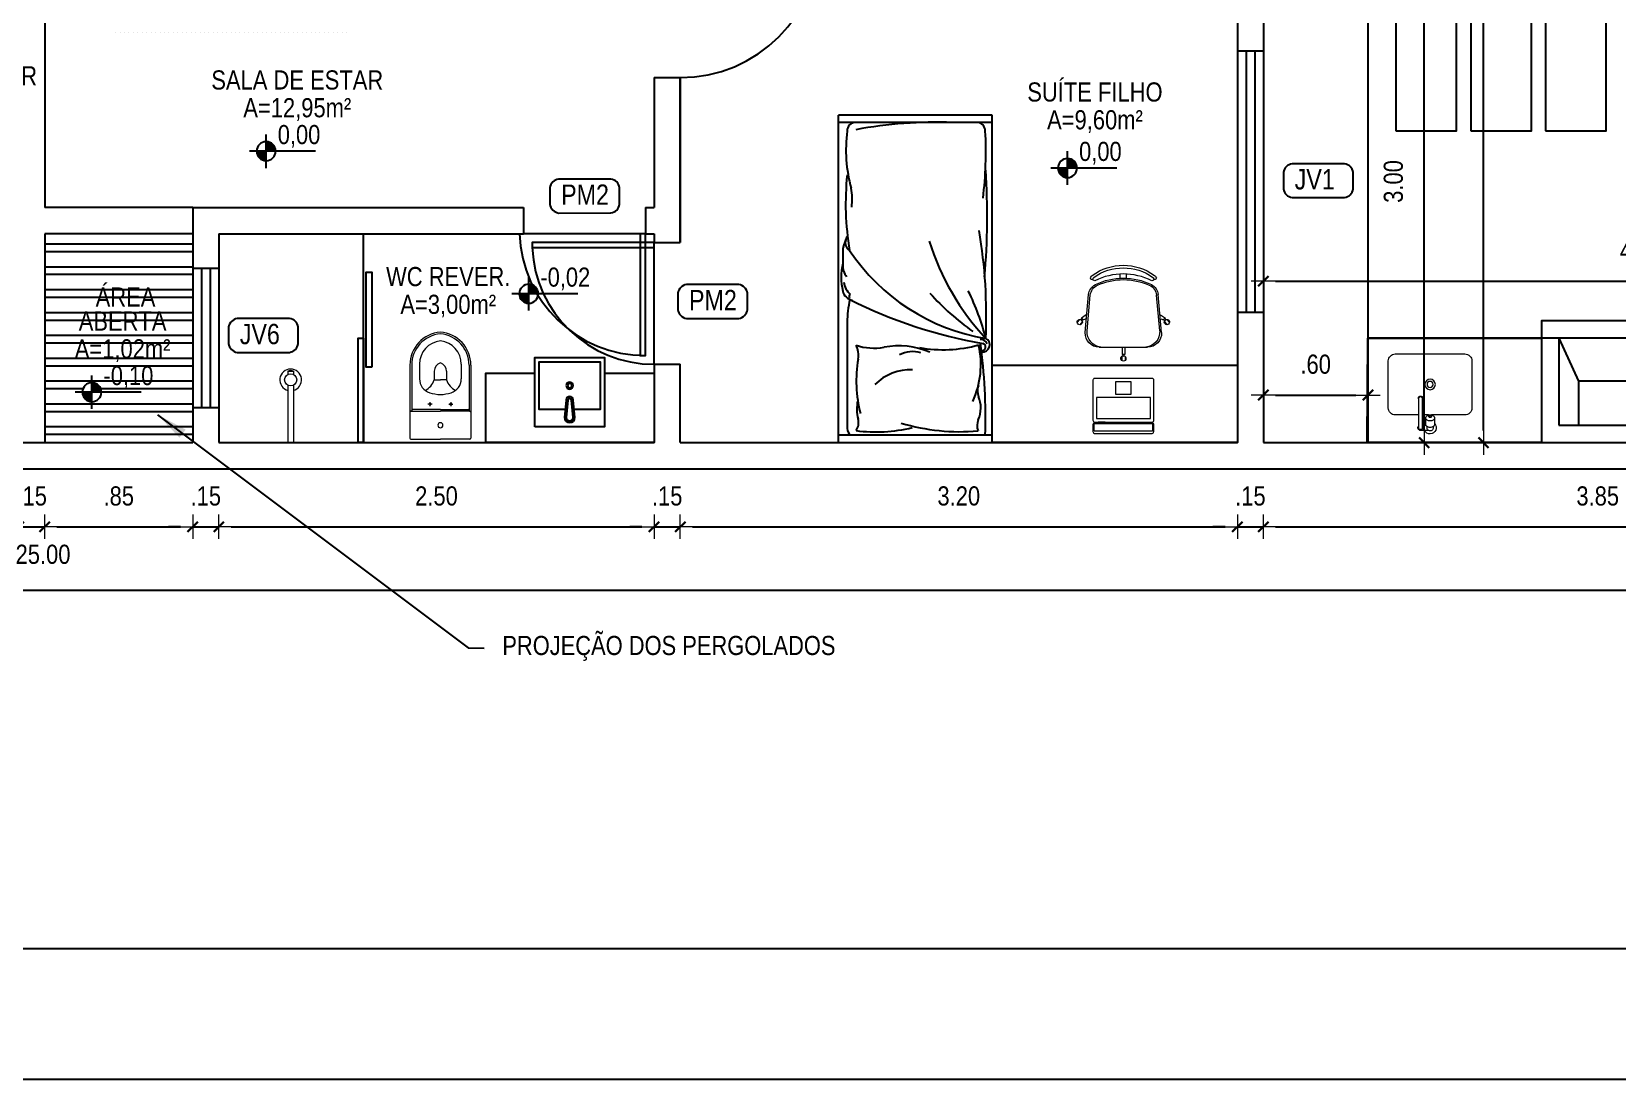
# Model space of a CAD drawing. Header units: millimetres. Extents: x -677 to -23, y -135 to 1112.
# Drawn here: x -195.13 to -186.03, y 838.58 to 844.59 of the extents above; entities that cross this region are included whole.
import ezdxf
from ezdxf.enums import TextEntityAlignment as Align

# ---------------------------------------------------------------- set-up
doc = ezdxf.new("R2010")
doc.units = ezdxf.units.MM
doc.header["$LTSCALE"] = 20
doc.header["$MEASUREMENT"] = 0
doc.header["$PDSIZE"] = -5
for name, pattern in [('CONTINU', [0]), ('DASHDOT2', [0.5, 0.25, -0.125, 0, -0.125]), ('HIDDEN2', [0.1875, 0.125, -0.0625])]:
    doc.linetypes.add(name, pattern=pattern)
doc.layers.get('0').update_dxf_attribs({"linetype": 'CONTINUOUS'})
doc.layers.get('Defpoints').update_dxf_attribs({"linetype": 'CONTINUOUS'})
for name, color, linetype in [('AR-ALV', 5, 'CONTINUOUS'), ('AR-MOB', 252, 'CONTINUOUS'), ('ARREDI_attrezzature', 175, 'CONTINUOUS'), ('COTA', 7, 'CONTINUOUS'), ('COTAS', 7, 'CONTINUOUS'), ('DIVERSOS', 1, 'CONTINUOUS'), ('E-txt-g', 3, 'CONTINUOUS'), ('Layer1', 7, 'CONTINUOUS'), ('LAYER7', 4, 'CONTINUOUS'), ('MOB', 251, 'CONTINUOUS')]:
    doc.layers.add(name, color=color, linetype=linetype)
for name, color, linetype, lineweight in [('E-Cta-W', 7, 'CONTINUOUS', 20), ('E-Lay-9', 9, 'CONTINUOUS', 9), ('E-Pen-C', 4, 'CONTINUOUS', 15), ('E-Pen-G', 3, 'CONTINUOUS', 30), ('E-Txt-W', 7, 'CONTINUOUS', 20)]:
    doc.layers.add(name, color=color, linetype=linetype, lineweight=lineweight)
doc.styles.add('F2', font='swissc.ttf')
doc.styles.add('REG60', font='romans.shx', dxfattribs={"width": 0.8, "height": 0.15})
doc.styles.add('REG80', font='romans.shx', dxfattribs={"width": 0.8, "height": 0.2})
doc.dimstyles.new('DIMENSION-1', dxfattribs={"dimtxt": 0.11, "dimasz": 0.07, "dimexe": 1, "dimexo": 0, "dimgap": 0.12, "dimtad": 1, "dimzin": 7, "dimdsep": 46, "dimtxsty": 'F2', "dimblk1": 'TRACO', "dimblk2": 'TRACO', "dimsah": 1, "dimcen": 1, "dimse1": 1, "dimse2": 1, "dimclrd": 256, "dimclre": 256, "dimclrt": 6, "dimadec": 0, "dimazin": 0, "dimtfac": 1, "dimtix": 1, "dimtmove": 2, "dimatfit": 3, "dimldrblk": 'TRACO', "dimfxl": 1, "dimtolj": 1, "dimtzin": 0, "dimarcsym": 0})
doc.dimstyles.get("Standard").update_dxf_attribs({"dimtxt": 0.18, "dimasz": 0.18, "dimexe": 0.18, "dimexo": 0.0625, "dimgap": 0.09, "dimtad": 0, "dimtih": 1, "dimtoh": 1, "dimdec": 4, "dimzin": 0, "dimdsep": 46, "dimtxsty": 'Standard', "dimcen": 0.09, "dimadec": 0, "dimazin": 0, "dimtfac": 1, "dimtdec": 4, "dimtofl": 0, "dimtmove": 0, "dimatfit": 3, "dimfxl": 1, "dimtolj": 1, "dimtzin": 0, "dimarcsym": 0})

# ---------------------------------------------------------------- blocks, each defined once
blk = doc.blocks.new('TXT-AMB75')
at = {"layer": 'E-txt-g', "style": 'REG80', "width": 0.8, "flags": 8}
blk.add_attdef('TXT', text='', height=0.2, dxfattribs=at).set_placement((0.005, 0.296), align=Align.CENTER)
at = {"layer": 'E-Txt-W', "style": 'REG60', "width": 0.8, "flags": 8}
blk.add_attdef('TXT', text='', height=0.15, dxfattribs=at).set_placement((0.005, 0.027), align=Align.CENTER)
blk = doc.blocks.new('A$C7AFB675E')
at = {"color": 8}
for p, q in [((3.516, 0.418), (3.516, 0.418)), ((3.548, 0.418), (3.548, 0.418)), ((3.579, 0.418), (3.579, 0.418)), ((3.611, 0.418), (3.611, 0.418)), ((3.642, 0.418), (3.642, 0.418)), ((3.674, 0.418), (3.674, 0.418)), ((3.705, 0.418), (3.705, 0.418)), ((3.737, 0.418), (3.737, 0.418)), ((3.768, 0.418), (3.768, 0.418)), ((3.8, 0.418), (3.8, 0.418)), ((3.831, 0.418), (3.831, 0.418)), ((3.863, 0.418), (3.863, 0.418)), ((3.894, 0.418), (3.894, 0.418)), ((3.926, 0.418), (3.926, 0.418)), ((3.957, 0.418), (3.957, 0.418)), ((3.989, 0.418), (3.989, 0.418)), ((4.02, 0.418), (4.02, 0.418)), ((4.052, 0.418), (4.052, 0.418)), ((4.083, 0.418), (4.083, 0.418)), ((4.115, 0.418), (4.115, 0.418)), ((4.146, 0.418), (4.146, 0.418)), ((4.178, 0.418), (4.178, 0.418)), ((4.209, 0.418), (4.209, 0.418)), ((4.241, 0.418), (4.241, 0.418)), ((4.272, 0.418), (4.272, 0.418)), ((4.304, 0.418), (4.304, 0.418)), ((4.335, 0.418), (4.335, 0.418)), ((4.367, 0.418), (4.367, 0.418)), ((4.398, 0.418), (4.398, 0.418)), ((4.43, 0.418), (4.43, 0.418)), ((4.461, 0.418), (4.461, 0.418)), ((4.493, 0.418), (4.493, 0.418)), ((4.524, 0.418), (4.524, 0.418)), ((4.556, 0.418), (4.556, 0.418)), ((4.587, 0.418), (4.587, 0.418)), ((4.619, 0.418), (4.619, 0.418)), ((4.65, 0.418), (4.65, 0.418)), ((4.682, 0.418), (4.682, 0.418)), ((4.713, 0.418), (4.713, 0.418)), ((4.745, 0.418), (4.745, 0.418)), ((4.776, 0.418), (4.776, 0.418)), ((4.808, 0.418), (4.808, 0.418)), ((4.839, 0.418), (4.839, 0.418)), ((4.871, 0.418), (4.871, 0.418)), ((4.902, 0.418), (4.902, 0.418)), ((4.934, 0.418), (4.934, 0.418)), ((4.965, 0.418), (4.965, 0.418)), ((4.997, 0.418), (4.997, 0.418)), ((5.028, 0.418), (5.028, 0.418)), ((5.06, 0.418), (5.06, 0.418)), ((5.091, 0.418), (5.091, 0.418)), ((5.123, 0.418), (5.123, 0.418)), ((5.154, 0.418), (5.154, 0.418))]:
    blk.add_line(p, q, dxfattribs=at)
blk = doc.blocks.new('TRACO')
at = {"layer": 'E-Pen-C'}
for p, q in [((-1, 0), (1, 0)), ((0, 1), (0, -1))]:
    blk.add_line(p, q, dxfattribs=at)
at = {"layer": 'E-Pen-G'}
blk.add_line((-0.42, -0.42), (0.42, 0.42), dxfattribs=at)
blk = doc.blocks.new('*D993')
at = {"color": 4, "lineweight": -2}
blk.add_line((-187.1368, 842.304), (-187.1368, 845.164), dxfattribs=at)
at = {"layer": 'Defpoints', "color": 0, "linetype": 'Continuous'}
for p in [(-188.1551, 845.234), (-187.1368, 845.234), (-187.9727, 842.234)]:
    blk.add_point(p, dxfattribs=at)
at = {"color": 4, "linetype": 'Continuous', "lineweight": -2, "xscale": 0.07, "yscale": 0.07, "zscale": 0.07}
for p, rotation in [((-187.1368, 845.234), 90), ((-187.1368, 842.234), 270)]:
    blk.add_blockref('TRACO', p, dxfattribs=dict(at, rotation=rotation))
at = {"color": 4, "linetype": 'Continuous', "insert": (-187.3132, 843.734), "char_height": 0.11, "attachment_point": 5, "rotation": 90, "style": 'F2'}
blk.add_mtext('\\A1;3.00', dxfattribs=at)
blk = doc.blocks.new('*D953')
at = {"color": 4, "lineweight": -2}
blk.add_line((-186.7962, 842.304), (-186.7962, 848.864), dxfattribs=at)
at = {"layer": 'Defpoints', "color": 0, "linetype": 'Continuous'}
for p in [(-186.7962, 848.934), (-186.5843, 848.934), (-185.9343, 842.234)]:
    blk.add_point(p, dxfattribs=at)
at = {"color": 4, "linetype": 'Continuous', "lineweight": -2, "xscale": 0.07, "yscale": 0.07, "zscale": 0.07}
for p, rotation in [((-186.7962, 848.934), 90), ((-186.7962, 842.234), 270)]:
    blk.add_blockref('TRACO', p, dxfattribs=dict(at, rotation=rotation))
at = {"color": 4, "linetype": 'Continuous', "insert": (-186.9727, 845.584), "char_height": 0.11, "attachment_point": 5, "rotation": 90, "style": 'F2'}
blk.add_mtext('\\A1;6.70', dxfattribs=at)
blk = doc.blocks.new('*D971')
at = {"color": 4, "lineweight": -2}
for p, q in [((-195.2799, 841.7508), (-195.3499, 841.7508)), ((-195.2099, 841.7508), (-195.0599, 841.7508)), ((-194.9899, 841.7508), (-194.9199, 841.7508))]:
    blk.add_line(p, q, dxfattribs=at)
at = {"layer": 'Defpoints', "color": 0, "linetype": 'Continuous'}
for p in [(-195.0599, 843.584), (-195.2099, 842.234), (-195.0599, 841.7508)]:
    blk.add_point(p, dxfattribs=at)
at = {"color": 4, "linetype": 'Continuous', "lineweight": -2, "xscale": 0.07, "yscale": 0.07, "zscale": 0.07}
blk.add_blockref('TRACO', (-195.2099, 841.7508), dxfattribs=at)
at = {"color": 4, "linetype": 'Continuous', "lineweight": -2, "xscale": 0.07, "yscale": 0.07, "zscale": 0.07, "rotation": 180}
blk.add_blockref('TRACO', (-195.0599, 841.7508), dxfattribs=at)
at = {"color": 4, "linetype": 'Continuous', "insert": (-195.1349, 841.9272), "char_height": 0.11, "attachment_point": 5, "style": 'F2'}
blk.add_mtext('\\A1;.15', dxfattribs=at)
blk = doc.blocks.new('*D972')
at = {"color": 4, "lineweight": -2}
for p, q in [((-194.2799, 841.7508), (-194.3499, 841.7508)), ((-194.2099, 841.7508), (-194.0599, 841.7508)), ((-193.9899, 841.7508), (-193.9199, 841.7508))]:
    blk.add_line(p, q, dxfattribs=at)
at = {"layer": 'Defpoints', "color": 0, "linetype": 'Continuous'}
for p in [(-194.2099, 842.234), (-194.0599, 842.234), (-194.0599, 841.7508)]:
    blk.add_point(p, dxfattribs=at)
at = {"color": 4, "linetype": 'Continuous', "lineweight": -2, "xscale": 0.07, "yscale": 0.07, "zscale": 0.07}
blk.add_blockref('TRACO', (-194.2099, 841.7508), dxfattribs=at)
at = {"color": 4, "linetype": 'Continuous', "lineweight": -2, "xscale": 0.07, "yscale": 0.07, "zscale": 0.07, "rotation": 180}
blk.add_blockref('TRACO', (-194.0599, 841.7508), dxfattribs=at)
at = {"color": 4, "linetype": 'Continuous', "insert": (-194.1349, 841.9272), "char_height": 0.11, "attachment_point": 5, "style": 'F2'}
blk.add_mtext('\\A1;.15', dxfattribs=at)
blk = doc.blocks.new('*D973')
at = {"color": 4, "lineweight": -2}
blk.add_line((-193.9899, 841.7508), (-191.6299, 841.7508), dxfattribs=at)
at = {"layer": 'Defpoints', "color": 0, "linetype": 'Continuous'}
for p in [(-194.0599, 842.234), (-191.5599, 842.234), (-191.5599, 841.7508)]:
    blk.add_point(p, dxfattribs=at)
at = {"color": 4, "linetype": 'Continuous', "lineweight": -2, "xscale": 0.07, "yscale": 0.07, "zscale": 0.07, "rotation": 180}
blk.add_blockref('TRACO', (-194.0599, 841.7508), dxfattribs=at)
at = {"color": 4, "linetype": 'Continuous', "lineweight": -2, "xscale": 0.07, "yscale": 0.07, "zscale": 0.07}
blk.add_blockref('TRACO', (-191.5599, 841.7508), dxfattribs=at)
at = {"color": 4, "linetype": 'Continuous', "insert": (-192.8099, 841.9273), "char_height": 0.11, "attachment_point": 5, "style": 'F2'}
blk.add_mtext('\\A1;2.50', dxfattribs=at)
blk = doc.blocks.new('*D974')
at = {"color": 4, "lineweight": -2}
for p, q in [((-191.6299, 841.7508), (-191.6999, 841.7508)), ((-191.5599, 841.7508), (-191.4099, 841.7508)), ((-191.3399, 841.7508), (-191.2699, 841.7508))]:
    blk.add_line(p, q, dxfattribs=at)
at = {"layer": 'Defpoints', "color": 0, "linetype": 'Continuous'}
for p in [(-191.5599, 842.234), (-191.4099, 842.234), (-191.4099, 841.7508)]:
    blk.add_point(p, dxfattribs=at)
at = {"color": 4, "linetype": 'Continuous', "lineweight": -2, "xscale": 0.07, "yscale": 0.07, "zscale": 0.07}
blk.add_blockref('TRACO', (-191.5599, 841.7508), dxfattribs=at)
at = {"color": 4, "linetype": 'Continuous', "lineweight": -2, "xscale": 0.07, "yscale": 0.07, "zscale": 0.07, "rotation": 180}
blk.add_blockref('TRACO', (-191.4099, 841.7508), dxfattribs=at)
at = {"color": 4, "linetype": 'Continuous', "insert": (-191.4849, 841.9272), "char_height": 0.11, "attachment_point": 5, "style": 'F2'}
blk.add_mtext('\\A1;.15', dxfattribs=at)
blk = doc.blocks.new('*D975')
at = {"color": 4, "lineweight": -2}
blk.add_line((-191.3399, 841.7508), (-188.2799, 841.7508), dxfattribs=at)
at = {"layer": 'Defpoints', "color": 0, "linetype": 'Continuous'}
for p in [(-188.2099, 844.484), (-191.4099, 842.234), (-188.2099, 841.7508)]:
    blk.add_point(p, dxfattribs=at)
at = {"color": 4, "linetype": 'Continuous', "lineweight": -2, "xscale": 0.07, "yscale": 0.07, "zscale": 0.07, "rotation": 180}
blk.add_blockref('TRACO', (-191.4099, 841.7508), dxfattribs=at)
at = {"color": 4, "linetype": 'Continuous', "lineweight": -2, "xscale": 0.07, "yscale": 0.07, "zscale": 0.07}
blk.add_blockref('TRACO', (-188.2099, 841.7508), dxfattribs=at)
at = {"color": 4, "linetype": 'Continuous', "insert": (-189.8099, 841.9273), "char_height": 0.11, "attachment_point": 5, "style": 'F2'}
blk.add_mtext('\\A1;3.20', dxfattribs=at)
blk = doc.blocks.new('*D976')
at = {"color": 4, "lineweight": -2}
blk.add_line((-187.9899, 841.7508), (-184.2899, 841.7508), dxfattribs=at)
at = {"layer": 'Defpoints', "color": 0, "linetype": 'Continuous'}
for p in [(-188.0599, 842.234), (-184.2199, 842.234), (-184.2199, 841.7508)]:
    blk.add_point(p, dxfattribs=at)
at = {"color": 4, "linetype": 'Continuous', "lineweight": -2, "xscale": 0.07, "yscale": 0.07, "zscale": 0.07, "rotation": 180}
blk.add_blockref('TRACO', (-188.0599, 841.7508), dxfattribs=at)
at = {"color": 4, "linetype": 'Continuous', "lineweight": -2, "xscale": 0.07, "yscale": 0.07, "zscale": 0.07}
blk.add_blockref('TRACO', (-184.2199, 841.7508), dxfattribs=at)
at = {"color": 4, "linetype": 'Continuous', "insert": (-186.1399, 841.9272), "char_height": 0.11, "attachment_point": 5, "style": 'F2'}
blk.add_mtext('\\A1;3.85', dxfattribs=at)
blk = doc.blocks.new('*D977')
at = {"color": 4, "lineweight": -2}
blk.add_line((-208.6499, 841.3865), (-183.7899, 841.3865), dxfattribs=at)
at = {"layer": 'Defpoints', "color": 0, "linetype": 'Continuous'}
for p in [(-208.7199, 842.0244), (-183.7199, 842.0244), (-183.7199, 841.3865)]:
    blk.add_point(p, dxfattribs=at)
at = {"color": 4, "linetype": 'Continuous', "lineweight": -2, "xscale": 0.07, "yscale": 0.07, "zscale": 0.07, "rotation": 180}
blk.add_blockref('TRACO', (-208.7199, 841.3865), dxfattribs=at)
at = {"color": 4, "linetype": 'Continuous', "lineweight": -2, "xscale": 0.07, "yscale": 0.07, "zscale": 0.07}
blk.add_blockref('TRACO', (-183.7199, 841.3865), dxfattribs=at)
at = {"color": 4, "linetype": 'Continuous', "insert": (-195.0699, 841.5922), "char_height": 0.11, "attachment_point": 5, "style": 'F2'}
blk.add_mtext('\\A1;25.00', dxfattribs=at)
blk = doc.blocks.new('vaso-s')
at = {"color": 8}
for start, end in [(0, 180), (180, 0)]:
    blk.add_arc((0.08, 0), 0.0143, start, end, dxfattribs=at)
at = {"layer": 'E-Lay-9', "color": 8}
for p, q in [((0, 0.17), (0, 0)), ((0.4256, 0.175), (0.005, 0.175)), ((0.16, 0.17), (0.16, 0.17)), ((0.16, 0.17), (0.16, 0)), ((0.4256, 0.165), (0.165, 0.165)), ((0.17, 0), (0.17, 0.16)), ((0.4306, 0.12), (0.3459, 0.12)), ((0.2134, 0.06), (0.1891, 0.06)), ((0.2013, 0.0479), (0.2013, 0.0722)), ((0.3406, 0.035), (0.3406, 0)), ((0.3906, 0.035), (0.3406, 0.035)), ((0, -0.17), (0, 0)), ((0.16, -0.17), (0.16, 0)), ((0.17, 0), (0.17, -0.1601)), ((0.2134, -0.06), (0.1891, -0.06)), ((0.2013, -0.0479), (0.2013, -0.0722)), ((0.3406, -0.035), (0.3406, 0)), ((0.3906, -0.035), (0.3406, -0.035)), ((0.4256, -0.175), (0.005, -0.175)), ((0.16, -0.17), (0.16, -0.17)), ((0.4256, -0.165), (0.165, -0.165)), ((0.4306, -0.12), (0.3459, -0.12))]:
    blk.add_line(p, q, dxfattribs=at)
for centre in [(0.2013, 0.06), (0.2013, -0.06)]:
    blk.add_circle(centre, 0.005, dxfattribs=at)
for centre, radius, start, end in [((0.005, 0.17), 0.005, 90, 180), ((0.155, 0.17), 0.005, 0, 90), ((0.165, 0.17), 0.00495, 180, 270), ((0.165, 0.16), 0.00495, 0, 90), ((0.3459, 0.0375), 0.0825, 90, 163.03545), ((0.4256, -0.015), 0.19, 4.52806, 90), ((0.4256, -0.015), 0.18, 4.78019, 90), ((0.4306, -0.015), 0.135, 6.37937, 90), ((0.518, -0.015), 0.2624, 163.03545, 176.7233), ((0.3754, 0.1358), 0.1066, 206.93947, 250.96472), ((0.3906, -0.015), 0.05, 17.4576, 90), ((0.518, 0.015), 0.2624, 183.2767, 196.96455), ((0.3459, -0.0375), 0.0825, 196.96455, 270), ((0.3754, -0.1358), 0.1066, 109.03528, 153.06053), ((0.3906, 0.015), 0.05, 270, 342.5424), ((0.4256, 0.015), 0.19, 270, 355.47194), ((0.4256, 0.015), 0.18, 270, 355.21981), ((0.4306, 0.015), 0.135, 270, 353.62063), ((0.005, -0.17), 0.005, 180, 270), ((0.155, -0.17), 0.005, 270, 0), ((0.165, -0.17), 0.00495, 90, 180), ((0.165, -0.1601), 0.00495, 270, 0)]:
    blk.add_arc(centre, radius, start, end, dxfattribs=at)
blk = doc.blocks.new('Chuveiro')
at = {"layer": 'E-Lay-9', "color": 8}
for p, q in [((-0.0311, 0.0156), (-0.3604, 0.0156)), ((0.0509, 0.0156), (0.0311, 0.0156)), ((0.0509, 0.0156), (0.0509, -0.0156)), ((-0.0311, -0.0156), (-0.3604, -0.0156)), ((0.0509, -0.0156), (0.0311, -0.0156))]:
    blk.add_line(p, q, dxfattribs=at)
blk.add_circle((0, 0), 0.0348, dxfattribs=at)
for centre, radius, start, end in [((0, 0), 0.0624, 194.4775, 165.5225), ((0.0093, 0), 0.0444, 339.42663, 20.57337)]:
    blk.add_arc(centre, radius, start, end, dxfattribs=at)
blk = doc.blocks.new('CUBA QUADRADA-flat-4-flat-1')
at = {"layer": 'MOB'}
blk.add_lwpolyline([(0, -0.2), (0.4, -0.2), (0.4, 0.2), (0, 0.2)], close=True, dxfattribs=at)
blk.add_lwpolyline([(0.1, -0.0255), (0.1, -0.175), (0.375, -0.175), (0.375, 0.175), (0.1, 0.175), (0.1, 0.0255)], dxfattribs=at)
for points in [[(0.155, -0.02), (0.055, -0.03, -1), (0.055, 0.03), (0.155, 0.02, -1)], [(0.155, -0.01), (0.055, -0.02, -1), (0.055, 0.02), (0.155, 0.01, -1)]]:
    blk.add_lwpolyline(points, format="xyb", close=True, dxfattribs=at)
for radius in [0.02, 0.0125]:
    blk.add_circle((0.2375, 0), radius, dxfattribs=at)
blk = doc.blocks.new('Cadeira')
at = {"layer": 'E-Lay-9', "color": 8}
for p, q in [((-0.1393, 0), (0.1393, 0)), ((-0.0093, 0.0535), (-0.0093, 0.0769)), ((-0.0075, 0), (-0.0075, 0.0425)), ((-0.0075, 0.0425), (-0.0056, 0.0425)), ((0.0056, 0.0425), (0.0075, 0.0425)), ((0.0075, 0), (0.0075, 0.0425)), ((0.0096, 0.0535), (0.0096, 0.0769)), ((-0.2192, -0.0836), (-0.1996, -0.3023)), ((0.2192, -0.0836), (0.1996, -0.3023)), ((-0.25, -0.1588), (-0.265, -0.1409)), ((-0.2355, -0.1467), (-0.2505, -0.1288)), ((-0.2398, -0.1647), (-0.2413, -0.1659)), ((-0.2133, -0.1847), (-0.2413, -0.1659)), ((-0.2298, -0.1563), (-0.2313, -0.1575)), ((-0.2144, -0.1618), (-0.2298, -0.1563)), ((-0.2087, -0.0936), (-0.1898, -0.2982)), ((0.2087, -0.0936), (0.1898, -0.2982)), ((0.2133, -0.1847), (0.2413, -0.1659)), ((0.2144, -0.1618), (0.2298, -0.1563)), ((0.2298, -0.1563), (0.2313, -0.1575)), ((0.2355, -0.1467), (0.2505, -0.1288)), ((0.2398, -0.1647), (0.2413, -0.1659)), ((0.25, -0.1588), (0.265, -0.1409)), ((-0.0175, -0.3961), (-0.0175, -0.4196)), ((0.0175, -0.3961), (0.0175, -0.4196))]:
    blk.add_line(p, q, dxfattribs=at)
blk.add_lwpolyline([(0.1631, -0.3812, -0.237888), (-0.1631, -0.3812, 0.605717), (-0.1738, -0.3953, 0.122717), (-0.17, -0.4, 0.323529), (0.17, -0.4, 0.122717), (0.1738, -0.3953, 0.605717)], format="xyb", close=True, dxfattribs=at)
for centre in [(0, 0.0466), (-0.2382, -0.1579), (0.2382, -0.1579)]:
    blk.add_circle(centre, 0.005, dxfattribs=at)
for centre, radius, start, end in [((-0.1393, -0.08), 0.08, 90, 182.56924), ((0.0001, 0.0652), 0.015, 281.63338, 257.45365), ((0, 0.0475), 0.0075, 221.81031, 318.18969), ((0.1393, -0.08), 0.08, 357.43076, 90), ((-0.1202, -0.0886), 0.0887, 95.59249, 183.25223), ((0.1202, -0.0886), 0.0887, 356.74777, 84.40751), ((-0.2502, -0.1438), 0.015, 322.54635, 298.36662), ((-0.2388, -0.1573), 0.0075, 261.81031, 358.18969), ((0.2388, -0.1573), 0.0075, 181.81031, 278.18969), ((0.2502, -0.1438), 0.015, 241.63338, 217.45365), ((-0.1299, -0.296), 0.07, 185.12125, 243.60471), ((-0.1201, -0.2918), 0.07, 185.2999, 245.73609), ((0, -0.0343), 0.3622, 243.60471, 296.39529), ((0, -0.0254), 0.3622, 245.73609, 294.26391), ((0.1201, -0.2918), 0.07, 294.26391, 354.7001), ((0.1299, -0.296), 0.07, 296.39529, 354.87875), ((-0.1819, -0.3961), 0.00782, 29.81088, 225.32554), ((-0.1625, -0.39), 0.0275, 205.14546, 233.45713), ((0, -0.1648), 0.3052, 234.12379, 305.87621), ((-0.1625, -0.39), 0.0125, 205.14546, 233.1301), ((0.1819, -0.3961), 0.00782, 314.67446, 150.18912), ((0.1625, -0.39), 0.0275, 306.54287, 334.85454)]:
    blk.add_arc(centre, radius, start, end, dxfattribs=at)
blk = doc.blocks.new('Notebook')
at = {"layer": 'E-Lay-9', "color": 8}
for p, q in [((-0.175, 0.305), (-0.175, 0.3)), ((-0.175, 0.3), (-0.175, 0.265)), ((0.165, 0.315), (-0.165, 0.315)), ((0.175, 0.3), (0.175, 0.305)), ((0.175, 0.265), (0.175, 0.3)), ((-0.165, 0.255), (0.165, 0.255))]:
    blk.add_line(p, q, dxfattribs=at)
for points in [[(-0.165, 0.26), (0.165, 0.26, 0.414214), (0.17, 0.265), (0.17, 0.295, 0.414214), (0.165, 0.3), (-0.165, 0.3, 0.414214), (-0.17, 0.295), (-0.17, 0.265, 0.414214)], [(-0.165, 0), (0.165, 0, 0.414214), (0.175, 0.01), (0.175, 0.24, 0.414214), (0.165, 0.25), (-0.165, 0.25, 0.414214), (-0.175, 0.24), (-0.175, 0.01, 0.414214)]]:
    blk.add_lwpolyline(points, format="xyb", close=True, dxfattribs=at)
for points in [[(-0.155, 0.11), (0.155, 0.11), (0.155, 0.23), (-0.155, 0.23)], [(-0.105, 0.25), (-0.145, 0.25), (-0.145, 0.255), (-0.105, 0.255)], [(0.105, 0.25), (0.145, 0.25), (0.145, 0.255), (0.105, 0.255)], [(-0.045, 0.02), (0.045, 0.02), (0.045, 0.09), (-0.045, 0.09)]]:
    blk.add_lwpolyline(points, close=True, dxfattribs=at)
for centre, start, end in [((-0.165, 0.305), 90, 180), ((0.165, 0.305), 0, 90), ((-0.165, 0.265), 180, 270), ((0.165, 0.265), 270, 360)]:
    blk.add_arc(centre, 0.01, start, end, dxfattribs=at)
blk = doc.blocks.new('NIVEL')
at = {"layer": 'DIVERSOS'}
h = blk.add_hatch(color=7, dxfattribs=at)
h.paths.add_polyline_path([(0, 0.137, 0.414214), (-0.137, 0), (0, 0)])
h.paths.add_polyline_path([(0, 0), (0, -0.137, 0.414214), (0.137, 0)])
at = {"layer": 'DIVERSOS', "color": 7}
for p, q in [((0, 0.242), (0, -0.242)), ((0.709, 0), (-0.242, 0))]:
    blk.add_line(p, q, dxfattribs=at)
blk.add_circle((0, 0), 0.137, dxfattribs=at)
blk = doc.blocks.new('*D950')
at = {"color": 4, "lineweight": -2}
blk.add_line((-194.9899, 841.7508), (-194.2799, 841.7508), dxfattribs=at)
at = {"layer": 'Defpoints', "color": 0, "linetype": 'Continuous'}
for p in [(-195.0599, 843.434), (-194.2099, 843.434), (-194.2099, 841.7508)]:
    blk.add_point(p, dxfattribs=at)
at = {"color": 4, "linetype": 'Continuous', "lineweight": -2, "xscale": 0.07, "yscale": 0.07, "zscale": 0.07, "rotation": 180}
blk.add_blockref('TRACO', (-195.0599, 841.7508), dxfattribs=at)
at = {"color": 4, "linetype": 'Continuous', "lineweight": -2, "xscale": 0.07, "yscale": 0.07, "zscale": 0.07}
blk.add_blockref('TRACO', (-194.2099, 841.7508), dxfattribs=at)
at = {"color": 4, "linetype": 'Continuous', "insert": (-194.6349, 841.9272), "char_height": 0.11, "attachment_point": 5, "style": 'F2'}
blk.add_mtext('\\A1;.85', dxfattribs=at)
blk = doc.blocks.new('*D916')
at = {"color": 4, "lineweight": -2}
blk.add_line((-187.9899, 842.5075), (-187.5299, 842.5075), dxfattribs=at)
at = {"layer": 'Defpoints', "color": 0, "linetype": 'Continuous'}
for p in [(-188.0599, 845.384), (-187.4599, 845.384), (-187.4599, 842.5075)]:
    blk.add_point(p, dxfattribs=at)
at = {"color": 4, "linetype": 'Continuous', "lineweight": -2, "xscale": 0.07, "yscale": 0.07, "zscale": 0.07, "rotation": 180}
blk.add_blockref('TRACO', (-188.0599, 842.5075), dxfattribs=at)
at = {"color": 4, "linetype": 'Continuous', "lineweight": -2, "xscale": 0.07, "yscale": 0.07, "zscale": 0.07}
blk.add_blockref('TRACO', (-187.4599, 842.5075), dxfattribs=at)
at = {"color": 4, "linetype": 'Continuous', "insert": (-187.7599, 842.6839), "char_height": 0.11, "attachment_point": 5, "style": 'F2'}
blk.add_mtext('\\A1;.60', dxfattribs=at)
blk = doc.blocks.new('Cuba coz')
at = {"color": 8}
blk.add_line((7.5, -4.5), (7.5, -2.41), dxfattribs=at)
for points in [[(13.41, -6.5), (13.41, -20, 0.414214), (17.41, -24), (44.41, -24, 0.414214), (48.41, -20), (48.41, 20, 0.414214), (44.41, 24), (17.41, 24, 0.414214), (13.41, 20), (13.41, 0.74)], [(6.7, 1.75), (6, 1.75, 0.546464), (4.41, -0.73, -0.10784), (4.5, -1.15), (4.5, -5.5)], [(11.72, 2.5), (7.96, 2.5, 0.133256), (7.32, 2.33, 0.106756), (6.71, 1.77, 0.082828), (6.34, 0.99, 0.071352), (6.19, 0, 0.071352), (6.34, -0.99, 0.082828), (6.71, -1.77, 0.106756), (7.32, -2.33, 0.133256), (7.96, -2.5), (11.72, -2.5)], [(4.41, -0.73, 0.293273), (6, -1.75), (6.7, -1.75)], [(13.41, -1), (13.41, -4.5, 0.414214)]]:
    blk.add_lwpolyline(points, format="xyb", dxfattribs=at)
for points in [[(11.72, -2.5, 0.133256), (12.36, -2.33, 0.106756), (12.97, -1.77, 0.082828), (13.35, -0.99, 0.071352), (13.49, 0, 0.071352), (13.35, 0.99, 0.082828), (12.97, 1.77, 0.106756), (12.36, 2.33, 0.133256), (11.72, 2.5, 0.133256), (11.08, 2.33, 0.106756), (10.47, 1.77, 0.082828), (10.1, 0.99, 0.071352), (9.95, 0, 0.071352), (10.1, -0.99, 0.082828), (10.47, -1.77, 0.106756), (11.08, -2.33, 0.133256)], [(12.47, 0.75, 0.133256), (12.28, 0.7, 0.106756), (12.1, 0.53, 0.082828), (11.98, 0.3, 0.071352), (11.94, 0, 0.071352), (11.98, -0.3, 0.082828), (12.1, -0.53, 0.106756), (12.28, -0.7, 0.133256), (12.47, -0.75, 0.133256), (12.66, -0.7, 0.106756), (12.85, -0.53, 0.082828), (12.96, -0.3, 0.071352), (13, 0, 0.071352), (12.96, 0.3, 0.082828), (12.85, 0.53, 0.106756), (12.66, 0.7, 0.133256)], [(6, -6.5), (23, -6.5, 1), (23, -4.5), (6, -4.5, 1)]]:
    blk.add_lwpolyline(points, format="xyb", close=True, dxfattribs=at)
for radius in [3, 1.75]:
    blk.add_circle((30.91, 0), radius, dxfattribs=at)
for centre, radius, start, end in [((6, 0), 3.5, 45.58469, 244.62307), ((6, -5.5), 1.5, 41.81031, 318.18969), ((6, 0), 3.5, 295.37693, 314.41531), ((23, -5.5), 1.25, 233.1301, 126.8699)]:
    blk.add_arc(centre, radius, start, end, dxfattribs=at)
blk = doc.blocks.new('*D902')
at = {"color": 4, "lineweight": -2}
blk.add_line((-187.9899, 843.1615), (-183.7899, 843.1615), dxfattribs=at)
at = {"layer": 'Defpoints', "color": 0, "linetype": 'Continuous'}
for p in [(-183.7199, 845.534), (-188.0599, 845.384), (-183.7199, 843.1615)]:
    blk.add_point(p, dxfattribs=at)
at = {"color": 4, "linetype": 'Continuous', "lineweight": -2, "xscale": 0.07, "yscale": 0.07, "zscale": 0.07, "rotation": 180}
blk.add_blockref('TRACO', (-188.0599, 843.1615), dxfattribs=at)
at = {"color": 4, "linetype": 'Continuous', "lineweight": -2, "xscale": 0.07, "yscale": 0.07, "zscale": 0.07}
blk.add_blockref('TRACO', (-183.7199, 843.1615), dxfattribs=at)
at = {"color": 4, "linetype": 'Continuous', "insert": (-185.8899, 843.3379), "char_height": 0.11, "attachment_point": 5, "style": 'F2'}
blk.add_mtext('\\A1;4.35', dxfattribs=at)
blk = doc.blocks.new('*D903')
at = {"color": 4, "lineweight": -2}
for p, q in [((-188.2799, 841.7508), (-188.3499, 841.7508)), ((-188.2099, 841.7508), (-188.0599, 841.7508)), ((-187.9899, 841.7508), (-187.9199, 841.7508))]:
    blk.add_line(p, q, dxfattribs=at)
at = {"layer": 'Defpoints', "color": 0, "linetype": 'Continuous'}
for p in [(-188.2099, 842.234), (-188.0599, 842.234), (-188.0599, 841.7508)]:
    blk.add_point(p, dxfattribs=at)
at = {"color": 4, "linetype": 'Continuous', "lineweight": -2, "xscale": 0.07, "yscale": 0.07, "zscale": 0.07}
blk.add_blockref('TRACO', (-188.2099, 841.7508), dxfattribs=at)
at = {"color": 4, "linetype": 'Continuous', "lineweight": -2, "xscale": 0.07, "yscale": 0.07, "zscale": 0.07, "rotation": 180}
blk.add_blockref('TRACO', (-188.0599, 841.7508), dxfattribs=at)
at = {"color": 4, "linetype": 'Continuous', "insert": (-188.1349, 841.9272), "char_height": 0.11, "attachment_point": 5, "style": 'F2'}
blk.add_mtext('\\A1;.15', dxfattribs=at)

msp = doc.modelspace()

# ---------------------------------------------------------------- hatches: boundary and pattern name
at = {"linetype": 'HIDDEN2'}
h = msp.add_hatch(dxfattribs=at)
h.set_pattern_fill('ANSI32', color=8, scale=0.35, angle=135, style=0)
h.set_pattern_definition([(180, (-24.85985, 150.33208), (-3e-17, -0.13125), []), (180, (-24.9036, 150.37583), (-3e-17, -0.13125), [])])
h.paths.add_polyline_path([(-195.0599, 843.434), (-195.0599, 842.234), (-194.2099, 842.234), (-194.2099, 843.434)])
h.paths.add_polyline_path([(-194.7343, 842.5238, -1), (-194.8439, 842.5238, -1)], flags=16)
h.paths.add_polyline_path([(-194.8925, 842.8499), (-194.3329, 842.8499), (-194.3329, 843.0149), (-194.8925, 843.0149)], flags=24)
h.paths.add_polyline_path([(-194.9208, 842.6631), (-194.3047, 842.6631), (-194.3047, 842.8615), (-194.9208, 842.8615)], flags=24)
h.paths.add_polyline_path([(-194.8024, 842.9807), (-194.3896, 842.9807), (-194.3896, 843.1885), (-194.8024, 843.1885)], flags=24)
h.paths.add_polyline_path([(-194.7555, 842.5098), (-194.403, 842.5098), (-194.403, 842.7076), (-194.7555, 842.7076)], flags=24)

# ---------------------------------------------------------------- linework, layer by layer
at = {"color": 5, "linetype": 'Continuous'}
for p, q in [((-188.0599, 845.384), (-188.0599, 844.484)), ((-188.2099, 845.234), (-188.2099, 844.484)), ((-188.2099, 844.484), (-188.0599, 844.484)), ((-191.5599, 844.3302), (-191.5599, 843.584)), ((-191.5599, 844.3302), (-191.5599, 843.584)), ((-191.5599, 844.3302), (-191.4099, 844.3302)), ((-191.4099, 843.384), (-191.4099, 844.3302)), ((-191.4099, 844.3302), (-191.4099, 843.384)), ((-194.2099, 843.584), (-194.2099, 842.234)), ((-194.2099, 843.584), (-192.3099, 843.584)), ((-192.3099, 843.584), (-192.3099, 843.434)), ((-192.3099, 843.584), (-192.3099, 843.434)), ((-191.6099, 843.584), (-191.5599, 843.584)), ((-191.6099, 843.584), (-191.6099, 843.434)), ((-194.0599, 843.434), (-192.3099, 843.434)), ((-194.0599, 843.434), (-194.0599, 842.234)), ((-191.6099, 843.434), (-191.5599, 843.434)), ((-191.5599, 843.434), (-191.5599, 843.384)), ((-191.5599, 843.434), (-191.5599, 843.384)), ((-191.5599, 843.384), (-191.4099, 843.384)), ((-188.2099, 842.984), (-188.2099, 842.234)), ((-188.2099, 842.984), (-188.0599, 842.984)), ((-188.0599, 842.984), (-188.0599, 842.234)), ((-191.5599, 842.684), (-191.5599, 842.234)), ((-191.5599, 842.684), (-191.4099, 842.684)), ((-191.4099, 842.234), (-191.4099, 842.684)), ((-202.1688, 842.234), (-194.2099, 842.234)), ((-194.0599, 842.234), (-191.5599, 842.234)), ((-191.4099, 842.234), (-188.2099, 842.234)), ((-188.0599, 842.234), (-184.2199, 842.234)), ((-208.7199, 842.084), (-183.7199, 842.084))]:
    msp.add_line(p, q, dxfattribs=at)
at = {"color": 8}
for p, q in [((-188.2099, 844.484), (-188.2099, 842.984)), ((-188.0599, 844.484), (-188.0599, 842.984)), ((-193.2299, 842.234), (-193.2299, 843.434))]:
    msp.add_line(p, q, dxfattribs=at)
at = {"color": 7}
for p, q in [((-188.1599, 844.484), (-188.1599, 842.984)), ((-188.1099, 844.484), (-188.1099, 842.984))]:
    msp.add_line(p, q, dxfattribs=at)
at = {"color": 8, "linetype": 'Continuous'}
msp.add_line((-186.3635, 842.834), (-186.2497, 842.5873), dxfattribs=at)
at = {"color": 2}
msp.add_lwpolyline([(-227.9712, 838.5779), (-164.8912, 838.5779), (-164.8912, 883.1279), (-227.9712, 883.1279)], close=True, dxfattribs=at)
at = {"color": 5, "linetype": 'Continuous'}
msp.add_lwpolyline([(-226.0962, 882.3779), (-165.6412, 882.3779), (-165.6412, 839.3279), (-226.0962, 839.3279)], close=True, dxfattribs=at)
at = {"color": 7}
for points in [[(-191.5599, 843.384), (-192.2599, 843.384), (-192.2599, 843.354), (-191.5599, 843.354)], [(-191.6099, 843.434), (-191.6399, 843.434), (-191.6399, 842.734), (-191.6099, 842.734)], [(-193.1807, 842.6672), (-193.2131, 842.6672), (-193.2131, 843.2126), (-193.1807, 843.2126)], [(-193.2299, 842.234), (-193.2605, 842.234), (-193.2605, 842.834), (-193.2299, 842.834)]]:
    msp.add_lwpolyline(points, close=True, dxfattribs=at)
at = {"color": 8, "linetype": 'Continuous'}
for points in [[(-186.4635, 842.234), (-185.6635, 842.234), (-185.6635, 842.934), (-186.4635, 842.934)], [(-186.3635, 842.334), (-185.7635, 842.334), (-185.7635, 842.834), (-186.3635, 842.834)], [(-186.2497, 842.334), (-185.8842, 842.334), (-185.8842, 842.5873), (-186.2497, 842.5873)]]:
    msp.add_lwpolyline(points, close=True, dxfattribs=at)
at = {"color": 8, "linetype": 'CONTINU'}
msp.add_lwpolyline([(-187.4599, 842.834), (-186.4635, 842.834), (-186.4635, 842.234), (-187.4635, 842.234)], close=True, dxfattribs=at)
at = {"color": 8, "linetype": 'Continuous', "flags": 128}
msp.add_lwpolyline([(-187.4599, 842.834), (-187.4599, 842.234), (-185.6635, 842.234), (-185.6635, 842.834), (-187.4599, 842.834)], dxfattribs=at)
at = {"color": 8}
msp.add_lwpolyline([(-191.8446, 842.634), (-191.5599, 842.634), (-191.5599, 842.234), (-192.527, 842.234), (-192.527, 842.634), (-192.2446, 842.634)], dxfattribs=at)
msp.add_lwpolyline([(-188.2099, 842.6788), (-188.2099, 842.234), (-189.618, 842.234), (-189.618, 842.6788)], close=True, dxfattribs=at)
at = {"layer": 'AR-ALV', "color": 8, "linetype": 'Continuous'}
for points in [[(-187.2992, 844.0253), (-186.9509, 844.0253), (-186.9509, 845.0243), (-187.2992, 845.0243)], [(-186.8692, 844.0253), (-186.5208, 844.0253), (-186.5208, 845.0243), (-186.8692, 845.0243)], [(-186.4391, 844.0253), (-186.0908, 844.0253), (-186.0908, 845.0243), (-186.4391, 845.0243)]]:
    msp.add_lwpolyline(points, close=True, dxfattribs=at)
at = {"layer": 'ARREDI_attrezzature', "color": 8}
for p, q in [((-190.5008, 842.234), (-190.5008, 844.1155)), ((-189.618, 844.1155), (-190.5008, 844.1155)), ((-189.618, 842.234), (-189.618, 844.1155)), ((-189.618, 844.073), (-190.5008, 844.073)), ((-190.473, 843.3593), (-190.4514, 843.418)), ((-190.4761, 843.3422), (-190.4761, 843.2452)), ((-190.4514, 842.9244), (-190.4514, 842.316)), ((-189.618, 842.2765), (-190.5008, 842.2765)), ((-190.5008, 842.234), (-189.618, 842.234))]:
    msp.add_line(p, q, dxfattribs=at)
for centre, radius, start, end in [((-189.9296, 841.4628), 2.6116, 88.14052, 100.42239), ((-189.6036, 843.9176), 0.8543, 172.86931, 195.10809), ((-190.4019, 844.0236), 0.0494, 90, 180), ((-189.7069, 844.0236), 0.0494, 360, 90), ((-191.8283, 843.9054), 2.174, 352.94813, 3.11738), ((-188.8342, 843.6069), 1.6256, 174.178, 189.50708), ((-193.6065, 843.5362), 3.9602, 354.92553, 3.80083), ((-190.7516, 843.6301), 0.3296, 352.47467, 11.34253), ((-192.6142, 842.9622), 2.9624, 357.49407, 9.50941), ((-190.4266, 843.3422), 0.0494, 159.7541, 180), ((-190.4266, 843.3422), 0.0494, 159.7541, 180), ((-190.4123, 843.381), 0.0494, 159.7541, 239.48722), ((-188.5996, 843.8194), 1.4446, 197.23875, 223.08583), ((-190.1339, 843.183), 0.3512, 166.92865, 192.88269), ((-190.3697, 843.2515), 0.1065, 176.60169, 217.7302), ((-189.4628, 843.9883), 1.1714, 213.69292, 260.57319), ((-190.4089, 843.1201), 0.0692, 192.88269, 258.38686), ((-190.3698, 843.1642), 0.1001, 184.6849, 230.59841), ((-190.4232, 843.074), 0.0164, 128.53099, 210.69755), ((-188.9094, 844.0369), 1.4238, 221.512, 234.87279), ((-190.9866, 842.4959), 1.3739, 14.18939, 26.30958), ((-189.8235, 842.916), 0.6279, 167.08904, 179.23129), ((-189.1949, 845.526), 2.7639, 243.32712, 260.0569), ((-189.6845, 842.7861), 0.0409, 22.60519, 94.49888), ((-192.9727, 842.3708), 3.3165, 358.37032, 7.53223), ((-189.6763, 842.7834), 0.0206, 261.29147, 78.1256), ((-189.6726, 842.7959), 0.0409, 261.6091, 63.93818), ((-190.5129, 842.7357), 0.1269, 350.37112, 26.96494), ((-190.2954, 843.1215), 0.3445, 252.35976, 279.39259), ((-189.6402, 842.5876), 0.7583, 170.37112, 194.25995), ((-190.1532, 842.344), 0.446, 66.68784, 101.12174), ((-190.0734, 842.5903), 0.1667, 74.14067, 117.6985), ((-189.8997, 843.5321), 0.7645, 259.7638, 285.44974), ((-190.1874, 842.6818), 0.5042, 335.11795, 12.98619), ((-190.0864, 842.362), 0.291, 87.82948, 135.00983), ((-189.6183, 842.5318), 0.0848, 159.01609, 202.88083), ((-190.1771, 842.4272), 0.2183, 167.31196, 195.19877), ((-189.8504, 842.4339), 0.167, 335.78773, 22.88083), ((-190.464, 842.3493), 0.0789, 324.37876, 15.19877), ((-189.8047, 843.4594), 1.1623, 253.20165, 275.19902), ((-189.6238, 842.332), 0.0814, 155.78773, 201.71238), ((-190.4019, 842.316), 0.0494, 180, 233.1301), ((-190.2847, 843.179), 0.8832, 262.50994, 283.57317)]:
    msp.add_arc(centre, radius, start, end, dxfattribs=at)
at = {"layer": 'COTA', "color": 8, "linetype": 'Continuous'}
for p, q in [((-187.4599, 845.984), (-187.4599, 842.834)), ((-195.0599, 843.434), (-195.0599, 842.234)), ((-194.2099, 843.434), (-195.0599, 843.434)), ((-191.6099, 843.434), (-192.3099, 843.434)), ((-191.5599, 842.684), (-191.5599, 843.384)), ((-187.4599, 842.834), (-186.4635, 842.834))]:
    msp.add_line(p, q, dxfattribs=at)
at = {"layer": 'COTA', "color": 8, "linetype": 'DASHDOT2'}
for p in [(-195.0599, 844.784), (-194.2099, 843.584)]:
    msp.add_line(p, (-195.0599, 843.584), dxfattribs=at)
at = {"layer": 'COTA', "color": 7, "linetype": 'HIDDEN2'}
for p, q in [((-194.0599, 843.234), (-194.2099, 843.234)), ((-194.1599, 843.234), (-194.1599, 842.434)), ((-194.1099, 843.234), (-194.1099, 842.434)), ((-194.0599, 842.434), (-194.2099, 842.434))]:
    msp.add_line(p, q, dxfattribs=at)
at = {"layer": 'COTA', "color": 4, "linetype": 'Continuous'}
for points in [[(-187.5446, 843.7861, 0.331371), (-187.5946, 843.8361), (-187.8949, 843.8358, 0.332506), (-187.9449, 843.7861), (-187.9449, 843.6915, 0.330378), (-187.8949, 843.6411), (-187.5946, 843.6415, 0.331371), (-187.5446, 843.6915)], [(-191.758, 843.6979, 0.331371), (-191.808, 843.7479), (-192.1083, 843.7476, 0.332506), (-192.1583, 843.6979), (-192.1583, 843.6032, 0.330378), (-192.1083, 843.5529), (-191.808, 843.5532, 0.331371), (-191.758, 843.6032)], [(-191.0235, 843.0924, 0.331371), (-191.0735, 843.1424), (-191.3737, 843.1421, 0.332506), (-191.4238, 843.0924), (-191.4238, 842.9977, 0.330378), (-191.3738, 842.9474), (-191.0735, 842.9477, 0.331371), (-191.0235, 842.9977)], [(-193.6037, 842.8973, 0.331371), (-193.6537, 842.9473), (-193.954, 842.947, 0.332506), (-194.004, 842.8973), (-194.004, 842.8026, 0.330378), (-193.954, 842.7523), (-193.6537, 842.7526, 0.331371), (-193.6037, 842.8026)]]:
    msp.add_lwpolyline(points, format="xyb", close=True, dxfattribs=at)
at = {"layer": 'COTA', "color": 8, "linetype": 'HIDDEN2'}
for centre, radius, start, end in [((-191.4099, 845.1302), 0.8, 270, 0), ((-191.6099, 843.4575), 0.7235, 181.85774, 270), ((-191.5599, 843.3847), 0.7007, 182.5089, 270)]:
    msp.add_arc(centre, radius, start, end, dxfattribs=at)

# ---------------------------------------------------------------- block references
ref = msp.add_blockref('TXT-AMB75', (-195.6365, 844.0696), dxfattribs=dict(xscale=0.7290000000000001, yscale=0.7290000000000001, zscale=0.7290000000000001))
ref.add_attrib('TXT', 'SALA DE JANTAR', dxfattribs={"layer": 'E-txt-g', "color": 2, "height": 0.11, "style": 'F2'}).set_placement((-195.6325, 844.2857), align=Align.CENTER)
ref.add_attrib('TXT', 'A=8,57m²', dxfattribs={"layer": 'E-Txt-W', "height": 0.11, "style": 'F2'}).set_placement((-195.6325, 844.1262), align=Align.CENTER)
ref = msp.add_blockref('TXT-AMB75', (-193.6135, 844.0459), dxfattribs=dict(xscale=0.7290000000000001, yscale=0.7290000000000001, zscale=0.7290000000000001))
ref.add_attrib('TXT', 'SALA DE ESTAR', dxfattribs={"layer": 'E-txt-g', "color": 2, "height": 0.11, "style": 'F2'}).set_placement((-193.6095, 844.262), align=Align.CENTER)
ref.add_attrib('TXT', 'A=12,95m²', dxfattribs={"layer": 'E-Txt-W', "height": 0.11, "style": 'F2'}).set_placement((-193.6095, 844.1026), align=Align.CENTER)
ref = msp.add_blockref('TXT-AMB75', (-189.0317, 843.9768), dxfattribs=dict(xscale=0.7290000000000001, yscale=0.7290000000000001, zscale=0.7290000000000001))
ref.add_attrib('TXT', 'SUÍTE FILHO', dxfattribs={"layer": 'E-txt-g', "color": 2, "height": 0.11, "style": 'F2'}).set_placement((-189.0278, 844.1929), align=Align.CENTER)
ref.add_attrib('TXT', 'A=9,60m²', dxfattribs={"layer": 'E-Txt-W', "height": 0.11, "style": 'F2'}).set_placement((-189.0278, 844.0334), align=Align.CENTER)
ref = msp.add_blockref('TXT-AMB75', (-192.7464, 842.9168), dxfattribs=dict(xscale=0.7290000000000001, yscale=0.7290000000000001, zscale=0.7290000000000001))
ref.add_attrib('TXT', 'WC REVER.', dxfattribs={"layer": 'E-txt-g', "color": 2, "height": 0.11, "style": 'F2'}).set_placement((-192.7424, 843.1329), align=Align.CENTER)
ref.add_attrib('TXT', 'A=3,00m²', dxfattribs={"layer": 'E-Txt-W', "height": 0.11, "style": 'F2'}).set_placement((-192.7424, 842.9735), align=Align.CENTER)
ref = msp.add_blockref('TXT-AMB75', (-194.6, 842.7992), dxfattribs=dict(xscale=0.7290000000000001, yscale=0.7290000000000001, zscale=0.7290000000000001))
ref.add_attrib('TXT', 'ÁREA', dxfattribs={"layer": 'E-txt-g', "color": 2, "height": 0.11, "style": 'F2'}).set_placement((-194.596, 843.0153), align=Align.CENTER)
ref = msp.add_blockref('TXT-AMB75', (-194.6167, 842.6613), dxfattribs=dict(xscale=0.7290000000000001, yscale=0.7290000000000001, zscale=0.7290000000000001))
ref.add_attrib('TXT', 'ABERTA', dxfattribs={"layer": 'E-txt-g', "color": 2, "height": 0.11, "style": 'F2'}).set_placement((-194.6127, 842.8774), align=Align.CENTER)
ref.add_attrib('TXT', 'A=1,02m²', dxfattribs={"layer": 'E-Txt-W', "height": 0.11, "style": 'F2'}).set_placement((-194.6127, 842.7179), align=Align.CENTER)
at = {"color": 8, "rotation": 180}
msp.add_blockref('Notebook', (-188.8644, 842.6025, 3.2859), dxfattribs=at)
at = {"layer": 'AR-MOB', "xscale": -1, "rotation": 270}
msp.add_blockref('CUBA QUADRADA-flat-4-flat-1', (-192.0446, 842.324), dxfattribs=at)
at = {"layer": 'COTAS', "ltscale": 0.35, "xscale": 0.81, "yscale": 0.81, "zscale": 0.81}
msp.add_blockref('A$C7AFB675E', (-197.5011, 844.252), dxfattribs=at)
at = {"layer": 'E-Lay-9', "color": 8, "xscale": -1, "rotation": 180}
msp.add_blockref('Cadeira', (-188.8645, 842.7827, 3.2859), dxfattribs=at)
at = {"layer": 'E-Lay-9', "color": 7, "rotation": 90.00000000000001}
for name, p in [('vaso-s', (-192.7874, 842.254)), ('Chuveiro', (-193.6475, 842.5944))]:
    msp.add_blockref(name, p, dxfattribs=at)
at = {"layer": 'E-Lay-9', "color": 8, "xscale": -0.01000000000021828, "yscale": 0.01000000000021828, "zscale": 0.01, "rotation": 270}
msp.add_blockref('Cuba coz', (-187.1026, 842.2591, -6.3346), dxfattribs=at)
at = {"layer": 'LAYER7', "color": 7, "linetype": 'Continuous', "xscale": -0.3985866620477118, "yscale": 0.3985866620477118, "zscale": 0.3985866620477118, "rotation": 180}
for p in [(-193.7883, 843.9078), (-189.1855, 843.8112), (-192.2799, 843.0893), (-194.7891, 842.5238)]:
    msp.add_blockref('NIVEL', p, dxfattribs=at)

# ---------------------------------------------------------------- texts
at = {"layer": 'E-Cta-W', "color": 4, "style": 'F2'}
msp.add_text('PROJEÇÃO DOS PERGOLADOS', height=0.109719, dxfattribs=at).set_placement((-192.4316, 841.0144))
at = {"layer": 'Layer1', "color": 7, "linetype": 'Continuous', "style": 'F2'}
for s, p in [('0,00', (-193.7217, 844.0582)), ('0,00', (-189.1189, 843.9616)), ('-0,02', (-192.2133, 843.2397)), ('-0,10', (-194.7225, 842.6742))]:
    msp.add_text(s, height=0.10972, dxfattribs=at).set_placement(p, align=Align.TOP_LEFT)
at = {"layer": 'Layer1', "color": 4, "linetype": 'Continuous', "style": 'F2'}
for s, p in [('JV1', (-187.8805, 843.8048, 1.712)), ('PM2', (-192.0938, 843.7166, 1.712)), ('PM2', (-191.3593, 843.1111, 1.712)), ('JV6', (-193.9396, 842.916, 1.712))]:
    msp.add_text(s, height=0.11659, dxfattribs=at).set_placement(p, align=Align.TOP_LEFT)

# ---------------------------------------------------------------- dimensions: what is measured, and where the dimension line sits
at = {"color": 8, "linetype": 'Continuous'}
for base, p1, p2, picture, middle in [((-186.7962, 848.934), (-185.9343, 842.234), (-186.5843, 848.934), '*D953', (-186.9727, 845.584)), ((-187.1368, 845.234), (-187.9727, 842.234), (-188.1551, 845.234), '*D993', (-187.3132, 843.734))]:
    dim = msp.add_linear_dim(base=base, p1=p1, p2=p2, angle=270, dimstyle='DIMENSION-1', override={"dimclrd": 4, "dimclrt": 4, "dimadec": 8, "dimfxl": 0.5, "dimfxlon": 1}, dxfattribs=at)
    dim.commit()
    dim.dimension.update_dxf_attribs({"geometry": picture, "text_midpoint": middle})
for base, p1, p2, text, picture, middle in [((-183.7199, 843.1615), (-188.0599, 845.384), (-183.7199, 845.534), '4.35', '*D902', (-185.8899, 843.3379)), ((-184.2199, 841.7508), (-188.0599, 842.234), (-184.2199, 842.234), '3.85', '*D976', (-186.1399, 841.9272))]:
    dim = msp.add_linear_dim(base=base, p1=p1, p2=p2, text=text, dimstyle='DIMENSION-1', override={"dimclrd": 4, "dimclrt": 4, "dimadec": 8, "dimfxl": 0.5, "dimfxlon": 1}, dxfattribs=at)
    dim.commit()
    dim.dimension.update_dxf_attribs({"geometry": picture, "text_midpoint": middle})
for base, p1, p2, picture, middle in [((-187.4599, 842.5075), (-188.0599, 845.384), (-187.4599, 845.384), '*D916', (-187.7599, 842.6839)), ((-188.2099, 841.7508), (-191.4099, 842.234), (-188.2099, 844.484), '*D975', (-189.8099, 841.9273)), ((-195.0599, 841.7508), (-195.2099, 842.234), (-195.0599, 843.584), '*D971', (-195.1349, 841.9272)), ((-194.2099, 841.7508), (-195.0599, 843.434), (-194.2099, 843.434), '*D950', (-194.6349, 841.9272)), ((-194.0599, 841.7508), (-194.2099, 842.234), (-194.0599, 842.234), '*D972', (-194.1349, 841.9272)), ((-191.5599, 841.7508), (-194.0599, 842.234), (-191.5599, 842.234), '*D973', (-192.8099, 841.9273)), ((-191.4099, 841.7508), (-191.5599, 842.234), (-191.4099, 842.234), '*D974', (-191.4849, 841.9272)), ((-188.0599, 841.7508), (-188.2099, 842.234), (-188.0599, 842.234), '*D903', (-188.1349, 841.9272))]:
    dim = msp.add_linear_dim(base=base, p1=p1, p2=p2, dimstyle='DIMENSION-1', override={"dimclrd": 4, "dimclrt": 4, "dimadec": 8, "dimfxl": 0.5, "dimfxlon": 1}, dxfattribs=at)
    dim.commit()
    dim.dimension.update_dxf_attribs({"geometry": picture, "text_midpoint": middle})
dim = msp.add_linear_dim(base=(-183.7199, 841.3865), p1=(-208.7199, 842.0244), p2=(-183.7199, 842.0244), dimstyle='DIMENSION-1', override={"dimclrd": 4, "dimclrt": 4, "dimadec": 8, "dimfxl": 0.5, "dimfxlon": 1}, dxfattribs=at)
dim.commit()
dim.dimension.update_dxf_attribs({"geometry": '*D977', "text_midpoint": (-195.0699, 841.5922), "dimtype": 160})

# ---------------------------------------------------------------- leaders
at = {"layer": 'E-Cta-W', "color": 4}
msp.add_leader([(-194.4122, 842.3941), (-192.6288, 841.0552), (-192.536, 841.0534)], dimstyle='Standard', dxfattribs=at)

doc.saveas('drawing.dxf')
